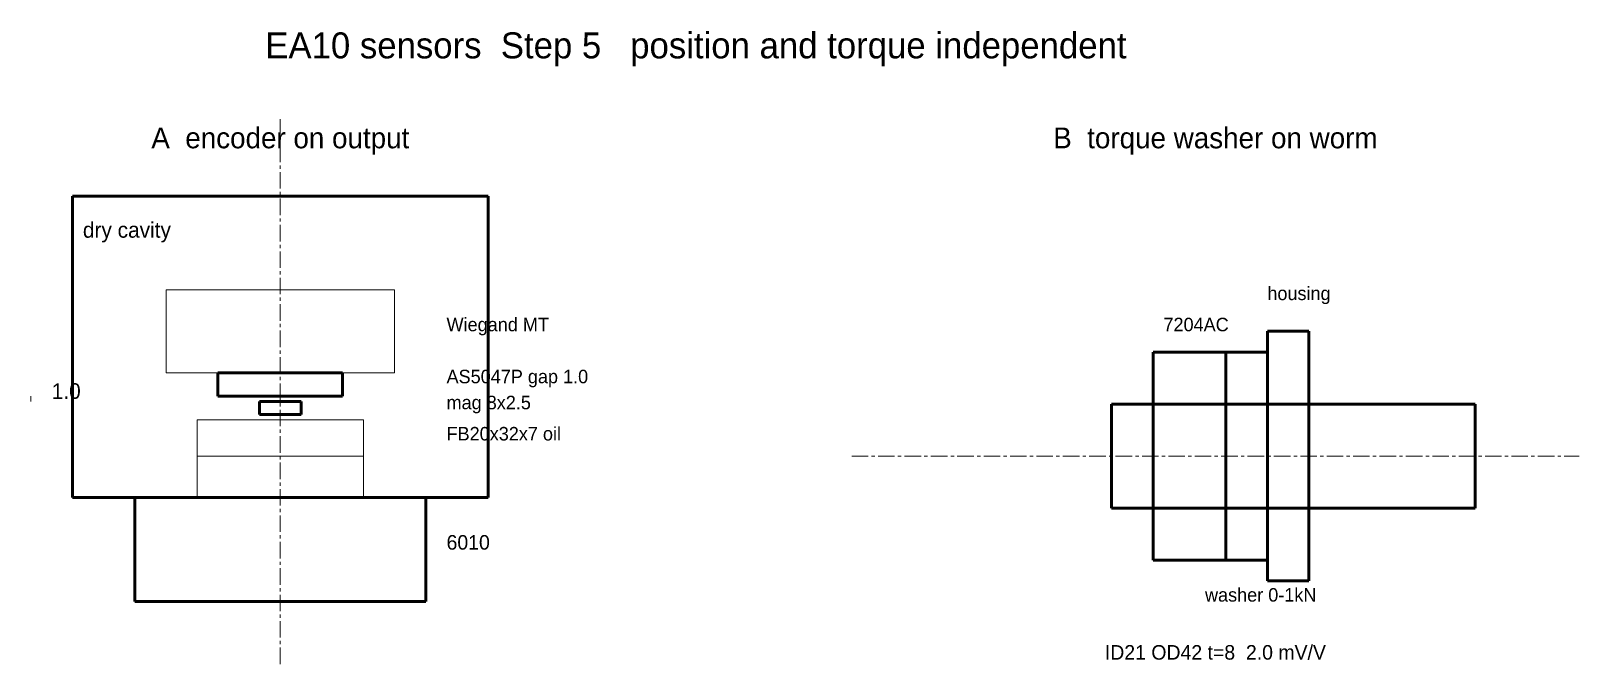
# Model space of a CAD drawing. Header units: millimetres. Extents: x -48 to 250, y -20 to 102.
import ezdxf
from ezdxf.enums import TextEntityAlignment as Align

# ---------------------------------------------------------------- set-up
doc = ezdxf.new("R2010")
doc.units = ezdxf.units.MM
doc.linetypes.add('CENTER', pattern=[5.08, 3.175, -0.635, 0.635, -0.635])
for name, color, linetype, lineweight in [('中心线', 1, 'CENTER', 18), ('文字', 7, 'Continuous', 18), ('标注', 3, 'Continuous', 18), ('细实线', 7, 'Continuous', 18), ('轮廓', 7, 'Continuous', 50)]:
    doc.layers.add(name, color=color, linetype=linetype, lineweight=lineweight)
doc.styles.add('CN', font='DroidSansFallbackFull.ttf')

msp = doc.modelspace()

# ---------------------------------------------------------------- linework, layer by layer
at = {"layer": '中心线', "linetype": 'CENTER', "lineweight": 18}
for p, q in [((0, -20), (0, 85)), ((110, 20), (250, 20))]:
    msp.add_line(p, q, dxfattribs=at)
at = {"layer": '标注', "lineweight": 18}
msp.add_line((-48, 30.5), (-48, 31.5), dxfattribs=at)
at = {"layer": '细实线', "lineweight": 18}
for p, q in [((22, 52), (-22, 52)), ((-22, 52), (-22, 36)), ((22, 36), (22, 52)), ((-22, 36), (22, 36)), ((16, 27), (-16, 27)), ((-16, 27), (-16, 20)), ((16, 20), (16, 27)), ((16, 20), (-16, 20)), ((-16, 20), (-16, 12)), ((-16, 20), (16, 20)), ((16, 12), (16, 20)), ((-16, 12), (16, 12))]:
    msp.add_line(p, q, dxfattribs=at)
at = {"layer": '轮廓', "lineweight": 50}
for p, q in [((40, 70), (-40, 70)), ((-40, 70), (-40, 12)), ((40, 12), (40, 70)), ((198, 44), (190, 44)), ((190, 44), (190, -4)), ((198, -4), (198, 44)), ((182, 40), (168, 40)), ((168, 40), (168, 0)), ((182, 0), (182, 40)), ((190, 40), (182, 40)), ((182, 40), (182, 0)), ((190, 0), (190, 40)), ((12, 36), (-12, 36)), ((-12, 36), (-12, 31.5)), ((12, 31.5), (12, 36)), ((-12, 31.5), (12, 31.5)), ((4, 30.5), (-4, 30.5)), ((-4, 30.5), (-4, 28)), ((4, 28), (4, 30.5)), ((230, 30), (160, 30)), ((160, 30), (160, 10)), ((230, 10), (230, 30)), ((-4, 28), (4, 28)), ((-40, 12), (40, 12)), ((28, 12), (-28, 12)), ((-28, 12), (-28, -8)), ((28, -8), (28, 12)), ((160, 10), (230, 10)), ((168, 0), (182, 0)), ((182, 0), (190, 0)), ((190, -4), (198, -4)), ((-28, -8), (28, -8))]:
    msp.add_line(p, q, dxfattribs=at)

# ---------------------------------------------------------------- texts
at = {"layer": '文字', "style": 'CN'}
for s, height, p in [('EA10 sensors  Step 5   position and torque independent', 5, (80, 95)), ('A  encoder on output', 4, (0, 78)), ('B  torque washer on worm', 4, (180, 78)), ('ID21 OD42 t=8  2.0 mV/V', 2.8, (180, -20))]:
    msp.add_text(s, height=height, dxfattribs=at).set_placement(p, align=Align.BOTTOM_CENTER)
for s, height, p in [('dry cavity', 3, (-38, 62)), ('housing', 2.6, (190, 50)), ('Wiegand MT', 2.6, (32, 44)), ('7204AC', 2.6, (170, 44)), ('AS5047P gap 1.0', 2.6, (32, 34)), ('1.0', 3, (-44, 31)), ('mag 8x2.5', 2.6, (32, 29)), ('FB20x32x7 oil', 2.6, (32, 23)), ('6010', 2.8, (32, 2)), ('washer 0-1kN', 2.6, (178, -8))]:
    msp.add_text(s, height=height, dxfattribs=at).set_placement(p)

doc.saveas('drawing.dxf')
